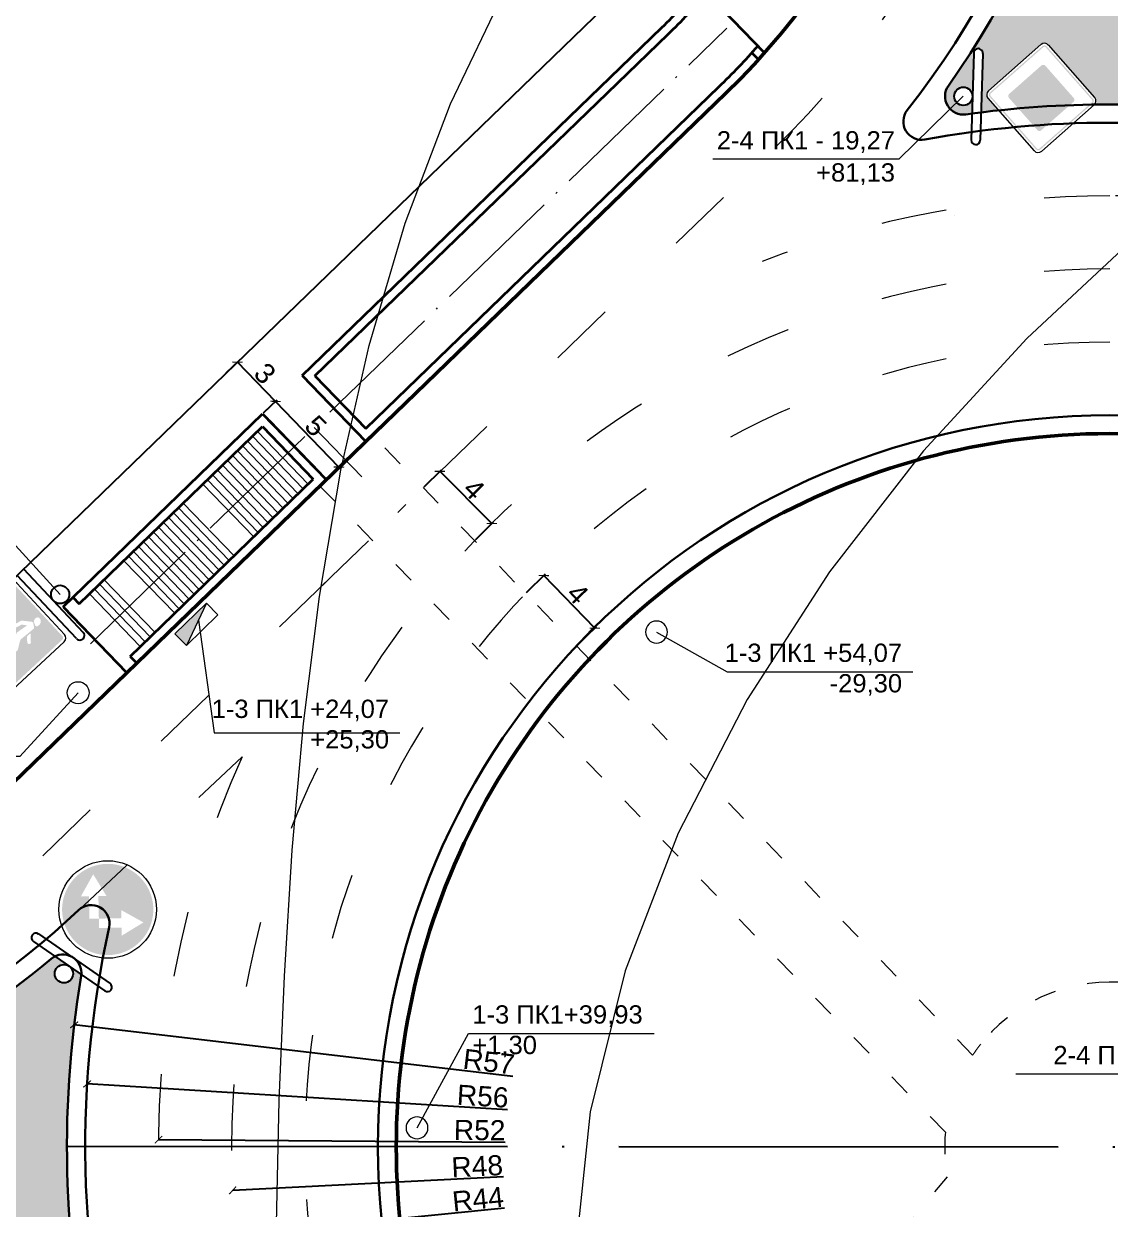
# Model space of a CAD drawing. Header units: millimetres. Extents: x -2123 to 5424, y -1286 to 835.
# Drawn here: x 1697.5 to 1756.9, y 26.1 to 90.9 of the extents above; entities that cross this region are included whole.
import ezdxf

# ---------------------------------------------------------------- set-up
doc = ezdxf.new("R2010")
doc.units = ezdxf.units.MM
doc.linetypes.add('ACAD_ISO03W100', pattern=[30, 12, -18])
doc.linetypes.add('ACAD_ISO04W100', pattern=[30, 24, -3, 0, -3])
doc.layers.get('0').update_dxf_attribs({"lineweight": 15})
for name, color, linetype, lineweight in [('вертикалка', 6, 'Continuous', 15), ('Горизонталі', 7, 'Continuous', 18), ('Дор. Розм.', 7, 'Continuous', 50), ('дорога', 126, 'Continuous', 25), ('поздовжній профіль', 250, 'Continuous', 15), ('Позначки Наталії Симочко_Ном._пера__7', 7, 'Continuous', 18), ('Інж. мережі', 205, 'Continuous', 18)]:
    doc.layers.add(name, color=color, linetype=linetype, lineweight=lineweight)
for name, color, linetype in [('Вісь', 170, 'ACAD_ISO04W100'), ('Осі', 164, 'Continuous'), ('поперечніе для 12м', 7, 'Continuous')]:
    doc.layers.add(name, color=color, linetype=linetype)
doc.layers.add('Озелення', color=7, linetype='Continuous', lineweight=15, true_color=0x2bad00)
doc.styles.get("Standard").update_dxf_attribs({"font": 'arial.ttf'})
doc.styles.add('СГЕНЕРИР_СТИЛЬ_1', font='arial.ttf')
doc.dimstyles.new('Переход', dxfattribs={"dimscale": 0.1, "dimtxt": 11, "dimasz": 4, "dimexe": 1.25, "dimexo": 0.625, "dimgap": 0.9, "dimtad": 1, "dimtxsty": 'Standard', "dimblk": 'ARCHTICK', "dimcen": 2.5, "dimadec": 0, "dimazin": 0, "dimtfac": 1, "dimtmove": 0, "dimatfit": 3, "dimldrblk": 'ARCHTICK', "dimfxl": 1, "dimarcsym": 0})

# ---------------------------------------------------------------- blocks, each defined once
blk = doc.blocks.new('4-2-3')
h = blk.add_hatch(color=5)
h.paths.add_polyline_path([(3.547, 3.273), (3.453, 3.273, 0.409993), (0.227, 0, 1), (6.773, 0, 0.409993)])
h.paths.add_polyline_path([(1.473, 0.66), (1.884, 0.249), (3.025, 1.391), (3.504, 0.912), (3.982, 1.391), (5.124, 0.249), (5.534, 0.66), (6, -1.105), (4.234, -0.64), (4.645, -0.229), (3.504, 0.912), (2.362, -0.229), (2.773, -0.64), (1.007, -1.105)], flags=16)
at = {"color": 5}
blk.add_circle((3.5, 0), 3.5, dxfattribs=at)
blk = doc.blocks.new('5-17-1')
h = blk.add_hatch(color=5)
h.paths.add_polyline_path([(6.74, 3.04, 0.414214), (6.53, 3.25), (0.45, 3.25, 0.414214), (0.24, 3.04), (0.24, -0.93), (1.55, -0.93), (1.55, -1.37), (2.79, -1.37), (2.79, -1.84), (4.02, -1.84), (4.02, -2.33), (5.35, -2.33), (5.35, -2.78), (6.74, -2.78)])
h.paths.add_polyline_path([(4.43, 2.36), (4.4, 2.23), (4.34, 2.16), (4.26, 2.14), (4.12, 2.2), (3.93, 2.28), (3.87, 2.34), (3.8, 2.49), (3.8, 2.59), (3.8, 2.66), (3.85, 2.75), (3.89, 2.81), (3.99, 2.85), (4.1, 2.86), (4.23, 2.82), (4.38, 2.66), (4.43, 2.54)], flags=16)
h.paths.add_polyline_path([(4.34, 1.91), (4.35, 1.86), (4.27, 0.46, 0.163851), (4.32, 0.27), (4.71, -0.32, -0.317132), (4.71, -0.72), (4.03, -1.64, -0.900401), (3.64, -1.44), (4.26, -0.58, 0.312757), (4.26, -0.46), (3.66, 0.43, -0.184538), (3.61, 0.64), (3.75, 1.64), (3.41, 1.37), (3.37, 1.33), (3.36, 1.29), (3.16, 0.53), (3.13, 0.49), (3.07, 0.45), (3.03, 0.44), (2.96, 0.45), (2.91, 0.48), (2.88, 0.52), (2.87, 0.56), (2.87, 0.63), (3.11, 1.57), (3.82, 2.17), (3.86, 2.19), (3.9, 2.19), (3.95, 2.18), (4.31, 1.95)], flags=16)
h.paths.add_polyline_path([(5.07, 0.86), (5.09, 0.78), (5.07, 0.7), (5.01, 0.63), (4.93, 0.61), (4.85, 0.63), (4.44, 0.99), (4.45, 1.39)], flags=16)
h.paths.add_polyline_path([(4.73, -0.92), (4.98, -2, -0.855356), (4.55, -2.07), (4.38, -1.42)], flags=16)
h.paths.add_polyline_path([(5.13, -2.79), (3.8, -2.79), (3.8, -2.32), (2.56, -2.32), (2.56, -1.85), (1.31, -1.85), (1.31, -1.39), (0.24, -1.39), (0.24, -3.04, 0.414214), (0.45, -3.25), (5.12, -3.25)])
at = {"color": 5}
for p, q in [((6.53, 3.49), (0.45, 3.49)), ((0, 3.04), (0, -3.04)), ((6.98, -3.04), (6.98, 3.04)), ((0.45, -3.49), (6.53, -3.49))]:
    blk.add_line(p, q, dxfattribs=at)
for centre, start, end in [((0.45, 3.04), 90, 180), ((6.53, 3.04), 0, 90), ((0.45, -3.04), 180, 270), ((6.53, -3.04), 270, 0)]:
    blk.add_arc(centre, 0.45, start, end, dxfattribs=at)
blk = doc.blocks.new('sdfahgas')
h = blk.add_hatch(color=7)
edge = h.paths.add_edge_path(flags=16)
edge.add_line((6.61, 6.61), (0.16, 13.06))
edge.add_arc((0, 12.9), 0.223, 45, 135)
edge.add_line((-0.16, 13.06), (-6.61, 6.61))
edge.add_arc((-6.45, 6.45), 0.223, 135, 225)
edge.add_line((-6.61, 6.29), (-0.16, -0.16))
edge.add_arc((0, 0), 0.223, 225, 315)
edge.add_line((0.16, -0.16), (6.61, 6.29))
edge.add_arc((6.45, 6.45), 0.223, -45, 45)
edge = h.paths.add_edge_path()
edge.add_line((-0.28, 13.18), (-6.73, 6.73))
edge.add_arc((-6.45, 6.45), 0.393, 135, 225)
edge.add_line((-6.73, 6.17), (-0.28, -0.28))
edge.add_arc((0, 0), 0.393, 225, 315)
edge.add_line((0.28, -0.28), (6.73, 6.17))
edge.add_arc((6.45, 6.45), 0.393, -45, 45)
edge.add_line((6.73, 6.73), (0.28, 13.18))
edge.add_arc((0, 12.9), 0.393, 45, 135)
h = blk.add_hatch(color=7)
edge = h.paths.add_edge_path(flags=16)
edge.add_line((-0.15, 10.54), (-4.09, 6.6))
edge.add_arc((-3.94, 6.45), 0.217, 135, 225)
edge.add_line((-4.09, 6.3), (-0.15, 2.36))
edge.add_arc((0, 2.51), 0.217, 225, 315)
edge.add_line((0.15, 2.36), (4.09, 6.3))
edge.add_arc((3.94, 6.45), 0.217, -45, 45)
edge.add_line((4.09, 6.6), (0.15, 10.54))
edge.add_arc((0, 10.39), 0.217, 45, 135)
edge = h.paths.add_edge_path()
edge.add_arc((-3.94, 6.45), 0.375, 135, 225)
edge.add_line((-4.2, 6.19), (-0.27, 2.25))
edge.add_arc((0, 2.51), 0.375, 225, 315)
edge.add_line((0.27, 2.25), (4.2, 6.19))
edge.add_arc((3.94, 6.45), 0.375, -45, 45)
edge.add_line((4.2, 6.72), (0.27, 10.65))
edge.add_arc((0, 10.39), 0.375, 45, 135)
edge.add_line((-0.26, 10.65), (-4.2, 6.72))
blk.add_hatch(color=2).paths.add_polyline_path([(-4.11, 6.68), (-0.19, 10.6), (-0.04, 10.64), (0.11, 10.6), (0.19, 10.52), (4.07, 6.63), (4.14, 6.49), (4.12, 6.35), (4.05, 6.25), (0.13, 2.33), (0.04, 2.27), (-0.09, 2.27), (-0.2, 2.36), (-4.15, 6.31), (-4.19, 6.43), (-4.17, 6.57)])
at = {"color": 7}
for p, q in [((-0.48, 13.38), (-6.93, 6.93)), ((6.93, 6.93), (0.48, 13.38)), ((-6.93, 5.97), (-0.48, -0.48)), ((0.48, -0.48), (6.93, 5.97))]:
    blk.add_line(p, q, dxfattribs=at)
for centre, start, end in [((0, 12.9), 45, 135), ((-6.45, 6.45), 135, 225), ((6.45, 6.45), 315, 45), ((0, 0), 225, 315)]:
    blk.add_arc(centre, 0.675, start, end, dxfattribs=at)
blk = doc.blocks.new('_ArchTick')
at = {"color": 0, "linetype": 'ByBlock', "const_width": 0.15}
blk.add_lwpolyline([(-0.5, -0.5), (0.5, 0.5)], dxfattribs=at)
blk = doc.blocks.new('*D803')
at = {"layer": 'Defpoints', "color": 0, "transparency": 16777216}
for p in [(1756.849, 29.463), (1718.688, 21.417)]:
    blk.add_point(p, dxfattribs=at)
at = {"layer": 'вертикалка', "color": 0, "lineweight": -2, "transparency": 16777216}
blk.add_line((1724.096, 22.557), (1718.688, 21.417), dxfattribs=at)
at = {"layer": 'вертикалка', "color": 0, "lineweight": -2, "transparency": 16777216, "xscale": 0.4, "yscale": 0.4, "zscale": 0.4, "rotation": 191.9063309276517}
blk.add_blockref('_ArchTick', (1718.688, 21.417), dxfattribs=at)
at = {"layer": 'вертикалка', "color": 0, "lineweight": 20, "transparency": 16777216, "insert": (1722.587, 22.905), "char_height": 1.1, "attachment_point": 5, "rotation": 11.90633}
blk.add_mtext('R39', dxfattribs=at)
blk = doc.blocks.new('*D804')
at = {"layer": 'Defpoints', "color": 0, "transparency": 16777216}
for p in [(1756.849, 29.463), (1717.332, 23.266)]:
    blk.add_point(p, dxfattribs=at)
at = {"layer": 'вертикалка', "color": 0, "lineweight": -2, "transparency": 16777216}
blk.add_line((1723.729, 24.269), (1717.332, 23.266), dxfattribs=at)
at = {"layer": 'вертикалка', "color": 0, "lineweight": -2, "transparency": 16777216, "xscale": 0.4, "yscale": 0.4, "zscale": 0.4, "rotation": 188.9129427989668}
blk.add_blockref('_ArchTick', (1717.332, 23.266), dxfattribs=at)
at = {"layer": 'вертикалка', "color": 0, "lineweight": 20, "transparency": 16777216, "insert": (1722.242, 24.695), "char_height": 1.1, "attachment_point": 5, "rotation": 8.91294}
blk.add_mtext('R40', dxfattribs=at)
blk = doc.blocks.new('*D805')
at = {"layer": 'Defpoints', "color": 0, "transparency": 16777216}
for p in [(1756.849, 29.463), (1713.072, 25.03)]:
    blk.add_point(p, dxfattribs=at)
at = {"layer": 'вертикалка', "color": 0, "lineweight": -2, "transparency": 16777216}
blk.add_line((1723.771, 26.113), (1713.072, 25.03), dxfattribs=at)
at = {"layer": 'вертикалка', "color": 0, "lineweight": -2, "transparency": 16777216, "xscale": 0.4, "yscale": 0.4, "zscale": 0.4, "rotation": 185.7823874901081}
blk.add_blockref('_ArchTick', (1713.072, 25.03), dxfattribs=at)
at = {"layer": 'вертикалка', "color": 0, "lineweight": 20, "transparency": 16777216, "insert": (1722.312, 26.609), "char_height": 1.1, "attachment_point": 5, "rotation": 5.78239}
blk.add_mtext('R44', dxfattribs=at)
blk = doc.blocks.new('*D806')
at = {"layer": 'Defpoints', "color": 0, "transparency": 16777216}
for p in [(1756.849, 29.463), (1708.907, 27.086)]:
    blk.add_point(p, dxfattribs=at)
at = {"layer": 'вертикалка', "color": 0, "lineweight": -2, "transparency": 16777216}
blk.add_line((1723.707, 27.82), (1708.907, 27.086), dxfattribs=at)
at = {"layer": 'вертикалка', "color": 0, "lineweight": -2, "transparency": 16777216, "xscale": 0.4, "yscale": 0.4, "zscale": 0.4, "rotation": 182.8379905056653}
blk.add_blockref('_ArchTick', (1708.907, 27.086), dxfattribs=at)
at = {"layer": 'вертикалка', "color": 0, "lineweight": 20, "transparency": 16777216, "insert": (1722.271, 28.401), "char_height": 1.1, "attachment_point": 5, "rotation": 2.83799}
blk.add_mtext('R48', dxfattribs=at)
blk = doc.blocks.new('*D807')
at = {"layer": 'Defpoints', "color": 0, "transparency": 16777216}
for p in [(1704.85, 29.855), (1756.849, 29.463)]:
    blk.add_point(p, dxfattribs=at)
at = {"layer": 'вертикалка', "color": 0, "lineweight": -2, "transparency": 16777216}
blk.add_line((1723.799, 29.712), (1704.85, 29.855), dxfattribs=at)
at = {"layer": 'вертикалка', "color": 0, "lineweight": -2, "transparency": 16777216, "xscale": 0.4, "yscale": 0.4, "zscale": 0.4, "rotation": 179.5681490736152}
blk.add_blockref('_ArchTick', (1704.85, 29.855), dxfattribs=at)
at = {"layer": 'вертикалка', "color": 0, "lineweight": 20, "transparency": 16777216, "insert": (1722.405, 30.374), "char_height": 1.1, "attachment_point": 5, "rotation": 359.56815}
blk.add_mtext('R52', dxfattribs=at)
blk = doc.blocks.new('*D808')
at = {"layer": 'Defpoints', "color": 0, "transparency": 16777216}
for p in [(1700.955, 32.907), (1756.849, 29.463)]:
    blk.add_point(p, dxfattribs=at)
at = {"layer": 'вертикалка', "color": 0, "lineweight": -2, "transparency": 16777216}
blk.add_line((1723.937, 31.491), (1700.955, 32.907), dxfattribs=at)
at = {"layer": 'вертикалка', "color": 0, "lineweight": -2, "transparency": 16777216, "xscale": 0.4, "yscale": 0.4, "zscale": 0.4, "rotation": 176.473810543754}
blk.add_blockref('_ArchTick', (1700.955, 32.907), dxfattribs=at)
at = {"layer": 'вертикалка', "color": 0, "lineweight": 20, "transparency": 16777216, "insert": (1722.576, 32.228), "char_height": 1.1, "attachment_point": 5, "rotation": 356.47381}
blk.add_mtext('R56', dxfattribs=at)
blk = doc.blocks.new('*D809')
at = {"layer": 'Defpoints', "color": 0, "transparency": 16777216}
for p in [(1700.24, 36.136), (1756.849, 29.463)]:
    blk.add_point(p, dxfattribs=at)
at = {"layer": 'вертикалка', "color": 0, "lineweight": -2, "transparency": 16777216}
blk.add_line((1724.227, 33.308), (1700.24, 36.136), dxfattribs=at)
at = {"layer": 'вертикалка', "color": 0, "lineweight": -2, "transparency": 16777216, "xscale": 0.4, "yscale": 0.4, "zscale": 0.4, "rotation": 173.277179205883}
blk.add_blockref('_ArchTick', (1700.24, 36.136), dxfattribs=at)
at = {"layer": 'вертикалка', "color": 0, "lineweight": 20, "transparency": 16777216, "insert": (1722.909, 34.117), "char_height": 1.1, "attachment_point": 5, "rotation": 353.27718}
blk.add_mtext('R57', dxfattribs=at)
blk = doc.blocks.new('столб')
at = {"layer": 'поздовжній профіль', "color": 160}
for points in [[(-500, 0, 0, 0, 0), (-1000, 0, 350, 0, 0), (-1700, 0, 0, 0, 0)], [(500, 0, 0, 0, 0), (1000, 0, 350, 0, 0), (1700, 0, 0, 0, 0)]]:
    blk.add_lwpolyline(points, format="xyseb", dxfattribs=at)
blk.add_circle((0, 0), 500, dxfattribs=at)
blk = doc.blocks.new('*D950')
at = {"layer": 'Defpoints', "color": 0, "transparency": 16777216}
for p in [(1711.241, 70.227), (1710.543, 69.551, -205), (1714.02, 65.958, -205)]:
    blk.add_point(p, dxfattribs=at)
at = {"layer": 'Інж. мережі', "color": 0, "lineweight": -2, "transparency": 16777216}
for p, q in [((1710.587, 69.595), (1711.331, 70.314)), ((1714.718, 66.634), (1711.241, 70.227)), ((1714.065, 66.002), (1714.808, 66.721))]:
    blk.add_line(p, q, dxfattribs=at)
at = {"layer": 'Інж. мережі', "color": 0, "lineweight": -2, "transparency": 16777216, "xscale": 0.4, "yscale": 0.4, "zscale": 0.4}
for p, rotation in [((1711.241, 70.227), 134.0597411935408), ((1714.718, 66.634), 314.0597411935408)]:
    blk.add_blockref('_ArchTick', p, dxfattribs=dict(at, rotation=rotation))
at = {"layer": 'Інж. мережі', "color": 0, "transparency": 16777216, "insert": (1713.446, 68.882), "char_height": 1.1, "attachment_point": 5, "rotation": 314.05974}
blk.add_mtext('5', dxfattribs=at)
blk = doc.blocks.new('*D951')
at = {"layer": 'Defpoints', "color": 0, "transparency": 16777216}
for p in [(1709.166, 72.371), (1708.512, 71.739), (1710.587, 69.595)]:
    blk.add_point(p, dxfattribs=at)
at = {"layer": 'Інж. мережі', "color": 0, "lineweight": -2, "transparency": 16777216}
for p, q in [((1708.557, 71.783), (1709.256, 72.458)), ((1711.241, 70.227), (1709.166, 72.371)), ((1710.632, 69.638), (1711.331, 70.314))]:
    blk.add_line(p, q, dxfattribs=at)
at = {"layer": 'Інж. мережі', "color": 0, "lineweight": -2, "transparency": 16777216, "xscale": 0.4, "yscale": 0.4, "zscale": 0.4}
for p, rotation in [((1709.166, 72.371), 134.0599231689834), ((1711.241, 70.227), 314.0599231689833)]:
    blk.add_blockref('_ArchTick', p, dxfattribs=dict(at, rotation=rotation))
at = {"layer": 'Інж. мережі', "color": 0, "transparency": 16777216, "insert": (1710.672, 71.753), "char_height": 1.1, "attachment_point": 5, "rotation": 314.05992}
blk.add_mtext('3', dxfattribs=at)
blk = doc.blocks.new('*D952')
at = {"layer": 'Defpoints', "color": 0, "transparency": 16777216}
for p in [(1725.915, 60.701), (1724.915, 59.732, -205), (1727.699, 56.855, -205)]:
    blk.add_point(p, dxfattribs=at)
at = {"layer": 'Інж. мережі', "color": 0, "lineweight": -2, "transparency": 16777216}
for p, q in [((1724.96, 59.776), (1726.005, 60.788)), ((1728.7, 57.823), (1725.915, 60.701)), ((1727.744, 56.898), (1728.79, 57.91))]:
    blk.add_line(p, q, dxfattribs=at)
at = {"layer": 'Інж. мережі', "color": 0, "lineweight": -2, "transparency": 16777216, "xscale": 0.4, "yscale": 0.4, "zscale": 0.4}
for p, rotation in [((1725.915, 60.701), 134.0597411935466), ((1728.7, 57.823), 314.0597411935466)]:
    blk.add_blockref('_ArchTick', p, dxfattribs=dict(at, rotation=rotation))
at = {"layer": 'Інж. мережі', "color": 0, "transparency": 16777216, "insert": (1727.768, 59.707), "char_height": 1.1, "attachment_point": 5, "rotation": 314.05974}
blk.add_mtext('4', dxfattribs=at)
blk = doc.blocks.new('*D954')
at = {"layer": 'Defpoints', "color": 0, "transparency": 16777216}
for p in [(1720.224, 66.402), (1719.327, 65.507), (1722.175, 62.653)]:
    blk.add_point(p, dxfattribs=at)
at = {"layer": 'Інж. мережі', "color": 0, "lineweight": -2, "transparency": 16777216}
for p, q in [((1719.371, 65.551), (1720.312, 66.49)), ((1723.072, 63.549), (1720.224, 66.402)), ((1722.219, 62.698), (1723.16, 63.637))]:
    blk.add_line(p, q, dxfattribs=at)
at = {"layer": 'Інж. мережі', "color": 0, "lineweight": -2, "transparency": 16777216, "xscale": 0.4, "yscale": 0.4, "zscale": 0.4}
for p, rotation in [((1720.224, 66.402), 134.9479020386131), ((1723.072, 63.549), 314.9479020386131)]:
    blk.add_blockref('_ArchTick', p, dxfattribs=dict(at, rotation=rotation))
at = {"layer": 'Інж. мережі', "color": 0, "transparency": 16777216, "insert": (1722.101, 65.428), "char_height": 1.1, "attachment_point": 5, "rotation": 314.9479}
blk.add_mtext('4', dxfattribs=at)

msp = doc.modelspace()

# ---------------------------------------------------------------- hatches: boundary and pattern name
at = {"layer": 'вертикалка'}
h = msp.add_hatch(color=0, dxfattribs=at)
h.dxf.hatch_style = 1
h.paths.add_polyline_path([(1707.474, 59.193), (1705.749, 57.524), (1706.375, 56.878)])
at = {"layer": 'Озелення', "lineweight": 20}
h = msp.add_hatch(dxfattribs=at)
h.set_pattern_fill('GRASS', color=0, scale=0.1)
h.paths.add_polyline_path([(1892.865, 39.018), (1898.312, 40.062), (1903.632, 41.004), (1907.341, 41.792), (1883.396, 41.819, 0.414214), (1880.392, 38.822), (1880.39, 36.822), (1884.807, 36.817), (1887.198, 37.588), (1890.065, 38.369)])
h.paths.add_polyline_path([(1766.535, 269.233), (1763.542, 268.997), (1766.521, 231.118, 0.414182), (1769.276, 234.344)])
h.paths.add_polyline_path([(1742.123, 232.207, 0.435424), (1745.585, 229.47), (1745.585, 229.473), (1742.998, 262.378), (1742.261, 261.965), (1741.39, 261.474), (1740.519, 260.982), (1740.075, 260.729)])
h.paths.add_polyline_path([(1772.782, 121.21), (1775.144, 91.284), (1777.858, 92.933), (1782.561, 95.492, -0.14326)])
h.paths.add_polyline_path([(1777.858, 92.933), (1775.144, 91.284), (1775.526, 86.442), (1786.857, 86.429, -0.008158), (1788.717, 86.398, 0.04847), (1788.91, 86.411), (1789.217, 87.22, -0.83333), (1788.249, 87.398, -1), (1789.249, 87.398, -0.090911), (1789.217, 87.22), (1789.524, 88.03, 0.042178), (1789.407, 88.151, -0.05135), (1782.561, 95.492)])
h = msp.add_hatch(dxfattribs=at)
h.set_pattern_fill('GRASS', color=0, scale=0.1)
h.paths.add_polyline_path([(1756.897, 119.656), (1756.893, 119.705, -0.175765), (1748.025, 87.485, 0.657273), (1748.979, 85.917, -0.001482), (1749.314, 85.962), (1749.341, 86.893, -0.985742), (1748.341, 86.907, -1.014464), (1749.341, 86.893), (1749.409, 89.267, -1), (1749.909, 89.253), (1749.816, 86.027, -0.004228), (1750.774, 86.138), (1750.19, 86.8, -0.414214), (1750.215, 87.2), (1753.088, 89.735, -0.414214), (1753.489, 89.71), (1756.023, 86.837, -0.384328), (1756.019, 86.457, -0.003695), (1756.861, 86.463), (1759.485, 86.46)])
h.paths.add_polyline_path([(1700.622, 38.819, 0.015929), (1700.63, 38.882), (1699.967, 39.341, -0.246268), (1700.182, 38.93, -1), (1699.182, 38.93, -0.604791), (1699.967, 39.341), (1699.189, 39.878, 0.058357), (1698.995, 39.751, -0.114707), (1679.381, 29.866, 0.165826), (1678.836, 29.519), (1687, 29.513), (1686.991, 31.093, -1), (1687.491, 31.096), (1687.5, 29.512), (1699.849, 29.503, -0.041069)])
h.paths.add_polyline_path([(1699.849, 29.503), (1687.5, 29.512), (1687.505, 28.721, -1.002823), (1688.505, 28.724, -0.997185), (1687.505, 28.721), (1687.518, 26.346, -1), (1687.018, 26.343), (1687, 29.513), (1678.836, 29.519, 0.044684), (1678.738, 29.37), (1678.74, 28.919, -1.002823), (1679.74, 28.922, -0.997185), (1678.74, 28.919), (1678.743, 28.408, 0.18643), (1679.297, 27.947, -0.0921), (1694.764, 19.305), (1697.89, 16.708, -0.487874), (1698.15, 17.004), (1701.267, 16.826, -0.056127)])
h.paths.add_polyline_path([(1768.621, -30.738), (1767.451, -30.341), (1761.097, -27.542), (1756.841, -27.537, -0.009463), (1754.683, -27.496, 0.025961), (1754.58, -27.497), (1754.197, -28.274, -0.793811), (1755.146, -28.495, -1), (1754.146, -28.495, -0.114945), (1754.197, -28.274), (1753.814, -29.051, 0.066753), (1753.99, -29.251, -0.10684), (1766.697, -46.053), (1769.843, -46.406)])
h.paths.add_polyline_path([(1768.373, -27.55), (1761.097, -27.542), (1767.451, -30.341), (1768.621, -30.738)], flags=17)
h.paths.add_polyline_path([(1679.698, 26.329), (1685.887, 26.329), (1685.887, 30.45), (1679.698, 30.45)], flags=9)
h = msp.add_hatch(dxfattribs=at)
h.set_pattern_fill('GRASS', color=0, scale=0.1)
h.paths.add_polyline_path([(1595.841, 42.076), (1581.276, 42.092), (1581.035, 40.819), (1580.766, 39.29), (1580.515, 37.744), (1580.418, 37.093), (1598.835, 37.072), (1598.837, 39.072, 0.414214)])
h.paths.add_polyline_path([(1581.276, 42.092), (1579.535, 42.094), (1579.529, 37.094), (1580.418, 37.093), (1580.515, 37.744), (1580.766, 39.29), (1581.035, 40.819)])
h.paths.add_polyline_path([(1624.83, 21.03), (1625.028, 22.043), (1579.512, 22.094), (1579.506, 17.094), (1624.745, 17.043)])
h.paths.add_polyline_path([(1649.878, 19.436, -0.414547), (1652.386, 21.94), (1640.351, 21.965), (1639.374, 20.483, -0.252144), (1639.644, 19.982, -1), (1638.444, 19.982, -0.597261), (1639.374, 20.483), (1640.391, 22.025), (1625.028, 22.043), (1624.83, 21.03), (1624.745, 17.043), (1651.751, 17.012, -0.341373)])
h.paths.add_polyline_path([(1660.449, 22.002), (1640.391, 22.025), (1640.351, 21.965), (1652.386, 21.94, 0.414547), (1649.878, 19.436, 0.341373), (1651.751, 17.012), (1660.625, 17.002, -0.29636), (1660.476, 17.23)])
h.paths.add_polyline_path([(1663.815, 19.999), (1663.818, 21.999), (1660.949, 22.002), (1660.962, 19.608, -1.002823), (1661.962, 19.61, -0.997185), (1660.962, 19.608), (1660.976, 17.233, -0.299966), (1660.826, 17.002, 0.412891)])
h.paths.add_polyline_path([(1801.302, -172.339, 0.414214), (1798.076, -169.584), (1800.571, -201.333), (1801.096, -201.421), (1802.042, -201.58), (1802.988, -201.736), (1803.62, -201.84)])
h.paths.add_polyline_path([(1777.389, -171.378), (1777.153, -171.397, 0.414214), (1774.397, -174.623), (1776.131, -196.693), (1776.357, -196.742), (1777.313, -196.944), (1778.269, -197.144), (1779.225, -197.342), (1779.238, -197.344)])
h.paths.add_polyline_path([(1779.238, -197.345), (1778.269, -197.144), (1777.313, -196.944), (1776.357, -196.742), (1776.131, -196.693), (1776.704, -203.98), (1779.694, -203.745)])
h.paths.add_polyline_path([(1994.689, 21.692), (1940.412, 21.754), (1940.41, 19.754, 0.414214), (1943.406, 16.751), (1994.684, 16.692)])
h.paths.add_polyline_path([(1994.712, 41.692), (1907.341, 41.792), (1903.632, 41.004), (1898.312, 40.062), (1892.865, 39.018), (1890.065, 38.369), (1887.198, 37.588), (1884.807, 36.817), (1994.706, 36.692)])

# ---------------------------------------------------------------- linework, layer by layer
at = {"layer": 'вертикалка', "color": 0}
msp.add_line((1707.474, 59.193), (1706.375, 56.878), dxfattribs=at)
at = {"layer": 'вертикалка', "color": 5, "lineweight": 20, "elevation": -205}
msp.add_lwpolyline([(1702.957, 61.515), (1705.739, 58.641)], dxfattribs=at)
at = {"layer": 'вертикалка', "color": 0}
msp.add_lwpolyline([(1705.749, 57.524), (1706.375, 56.878), (1708.099, 58.547), (1707.474, 59.193)], close=True, dxfattribs=at)
at = {"layer": 'Вісь', "color": 18, "true_color": 0x000000}
msp.add_lwpolyline([(1579.521, 29.594), (1764.847, 29.454)], dxfattribs=at)
at = {"layer": 'Горизонталі'}
for points, elevation in [([(1711.302, 25.263), (1711.447, 32.006), (1711.736, 38.802), (1712.165, 45.68), (1712.782, 52.612), (1713.646, 59.553), (1714.819, 66.457), (1716.363, 73.278), (1718.338, 79.97), (1720.806, 86.489), (1723.824, 92.787), (1727.413, 98.782), (1731.555, 104.365), (1736.237, 109.425), (1741.42, 113.914), (1747.03, 117.899), (1752.987, 121.46), (1759.211, 124.678), (1765.622, 127.633), (1772.14, 130.406)], 202), ([(1856.495, 128.13), (1849.276, 124.989), (1842.029, 121.914), (1834.768, 118.88), (1827.507, 115.863), (1820.259, 112.836), (1813.038, 109.776), (1805.858, 106.655), (1798.733, 103.45), (1791.676, 100.135), (1784.707, 96.66), (1777.858, 92.933), (1771.159, 88.861), (1764.644, 84.348), (1758.343, 79.299), (1752.315, 73.668), (1746.672, 67.513), (1741.536, 60.906), (1737.025, 53.918), (1733.259, 46.619), (1730.359, 39.08), (1728.444, 31.374), (1727.634, 23.57)], 201)]:
    msp.add_lwpolyline(points, dxfattribs=dict(at, elevation=elevation))
at = {"layer": 'Горизонталі', "lineweight": 20}
msp.add_spline([(1931.631, -118.868), (1873.457, -122.108), (1832.047, -120.353), (1801.68, -112.829), (1782.356, -107.061), (1750.734, -98.534), (1722.332, -83.814), (1688.835, -41.436), (1674.271, -14.754), (1671.76, 1.247), (1682.144, 47.829), (1687.484, 86.621), (1691.959, 101.325), (1724.477, 131.493), (1762.005, 152.056), (1794.128, 172.872), (1881.485, 208.784)], degree=3, dxfattribs=at)
at = {"layer": 'Дор. Розм.', "color": 18, "true_color": 0x000000}
for points in [[(1653.835, 37.01), (1667.881, 36.994, 0.194947), (1695.743, 48.249), (1735.864, 87.075, 0.223716), (1747.924, 118.959), (1741.721, 197.758, -0.058546), (1742.079, 207.087), (1745.585, 229.473)], [(1760.888, 68.458), (1756.848, 68.463, 1), (1756.849, -9.537), (1766.969, -9.549)]]:
    msp.add_lwpolyline(points, format="xyb", dxfattribs=at)
at = {"layer": 'дорога'}
for p, q in [((1749.409, 89.267), (1749.272, 84.519)), ((1749.909, 89.253), (1749.772, 84.504)), ((1700.741, 57.594), (1697.486, 61.054)), ((1700.376, 57.252), (1697.122, 60.711)), ((1698.297, 41.103), (1702.205, 38.401)), ((1698.013, 40.692), (1701.92, 37.99))]:
    msp.add_line(p, q, dxfattribs=at)
at = {"layer": 'дорога', "color": 18, "lineweight": 30, "true_color": 0x000000}
for points in [[(1759.563, 85.46), (1756.86, 85.463, 0.045441), (1746.742, 84.543, -0.691034), (1745.776, 86.145, 0.188443), (1755.9, 119.587), (1749.971, 194.507)], [(1759.485, 86.46), (1756.861, 86.463, 0.034688), (1748.979, 85.917, -0.657273), (1748.025, 87.485, 0.175556), (1756.896, 119.665), (1750.968, 194.586)], [(1718.517, 70.288, 0.007547), (1717.303, 69.113, 0.007547)], [(1760.81, 69.458), (1756.849, 69.463, 1), (1756.849, -10.537), (1767.047, -10.549)]]:
    msp.add_lwpolyline(points, format="xyb", dxfattribs=at)
at = {"layer": 'дорога', "color": 18, "true_color": 0x000000}
msp.add_lwpolyline([(1579.542, 48.094), (1667.744, 47.994, 0.194947), (1695.606, 59.25), (1743.813, 105.9)], format="xyb", dxfattribs=at)
at = {"layer": 'дорога', "color": 18, "lineweight": 30, "true_color": 0x000000}
msp.add_lwpolyline([(1748.37, 80.391), (1748.37, 80.391)], close=True, dxfattribs=at)
for points in [[(1675.272, 30.065, 0.151143), (1700.488, 42.411, -0.737635), (1702.151, 41.468, -0.007964), (1702.151, 41.468, 0.127565), (1703.21, 13.371, -0.742775), (1701.613, 12.315), (1694.125, 18.536, 0.113106), (1675.187, 28.107, -0.818483), (1675.272, 30.065, -0.02476)], [(1679.381, 29.866, 0.114707), (1698.995, 39.751, -0.695551), (1700.622, 38.819, 0.100701), (1701.436, 16.104, -0.721694), (1699.825, 15.101), (1694.764, 19.305, 0.0921), (1679.297, 27.947, -0.751305)]]:
    msp.add_lwpolyline(points, format="xyb", close=True, dxfattribs=at)
at = {"layer": 'дорога'}
for centre in [(1748.841, 86.907), (1699.477, 59.667), (1699.682, 38.93)]:
    msp.add_circle(centre, 0.5, dxfattribs=at)
for centre, start, end in [((1749.659, 89.26), 358.35449, 178.35449), ((1749.522, 84.512), 178.35449, 358.35449), ((1700.559, 57.423), 223.25124, 43.25124), ((1698.155, 40.897), 55.33925, 235.33925), ((1702.062, 38.196), 235.33925, 55.33925)]:
    msp.add_arc(centre, 0.25, start, end, dxfattribs=at)
at = {"layer": 'Осі', "color": 18, "linetype": 'ACAD_ISO03W100', "lineweight": 20, "ltscale": 0.3, "true_color": 0x000000}
for points in [[(1713.738, 60.097), (1738.646, 84.201, 0.223716), (1751.912, 119.273), (1746.233, 191.409)], [(1760.761, 81.458), (1756.856, 81.463, 0.093791), (1737.854, 77.87)], [(1761.075, 77.458), (1756.853, 77.463, 1), (1756.844, -18.537), (1768.609, -18.551)], [(1761.389, 73.458), (1756.851, 73.463, 1), (1756.846, -14.537), (1768.295, -14.55)], [(1579.525, 33.594), (1667.877, 33.494, 0.179857), (1698.529, 45.381), (1718.378, 64.588)], [(1675.24, 30.06, 0.151365), (1700.49, 42.412), (1709.424, 50.792)], [(1709.424, 50.792, 0.237706), (1711.487, 4.039)]]:
    msp.add_lwpolyline(points, format="xyb", dxfattribs=at)
at = {"layer": 'Осі', "color": 0, "linetype": 'ACAD_ISO03W100', "lineweight": 20, "ltscale": 0.1, "elevation": -205}
for points in [[(1749.353, 34.479), (1716.535, 68.392)], [(1747.862, 30.268), (1713.66, 65.611)], [(1716.659, -9.956), (1747.975, 27.828)]]:
    msp.add_lwpolyline(points, dxfattribs=at)
for points in [[(1790.845, 37.481, 0.116578), (1786.814, 38.429), (1760.831, 38.458), (1756.814, 38.463, 0.249583), (1749.353, 34.479, 0.111984)], [(1749.789, 35.074, 0.02049), (1749.353, 34.479, 0.02049)], [(1747.862, 30.268, 0.068168), (1747.975, 27.828, 0.068168)]]:
    msp.add_lwpolyline(points, format="xyb", dxfattribs=at)
at = {"layer": 'Осі', "color": 18, "linetype": 'ACAD_ISO03W100', "ltscale": 0.3, "true_color": 0x000000}
msp.add_lwpolyline([(1700.991, 33.456), (1700.993, 33.456)], dxfattribs=at)
at = {"layer": 'Позначки Наталії Симочко_Ном._пера__7', "color": 7, "linetype": 'Continuous', "lineweight": 18}
for points in [[(1748.841, 86.907), (1745.311, 83.461), (1735.16, 83.461)], [(1699.477, 59.667), (1696.297, 63.161), (1686.146, 63.161)], [(1707.032, 58.264), (1707.895, 52.106), (1718.046, 52.107)], [(1732.07, 57.612), (1735.936, 55.442), (1746.087, 55.441)], [(1700.46, 54.294), (1697.279, 50.799), (1687.128, 50.8)], [(1718.982, 30.505), (1721.801, 35.666), (1731.953, 35.665)], [(1765.395, 29.999), (1761.866, 33.445), (1751.715, 33.446)]]:
    msp.add_lwpolyline(points, dxfattribs=at)
at = {"layer": 'поперечніе для 12м', "color": 116, "lineweight": 35, "true_color": 0x136734, "elevation": -205}
for points in [[(1732.364, 90.668), (1732.364, 90.668, 0.019214), (1734.489, 92.888, 0.019214)], [(1732.712, 90.309), (1732.712, 90.309, 0.019214), (1734.836, 92.529, 0.019214)], [(1735.493, 87.434), (1735.493, 87.434, 0.019214), (1737.618, 89.655, 0.019214)], [(1735.841, 87.075), (1735.841, 87.075, 0.019214), (1737.966, 89.295, 0.019214)]]:
    msp.add_lwpolyline(points, format="xyb", dxfattribs=at)
at = {"layer": 'поперечніе для 12м', "color": 177, "lineweight": 35, "true_color": 0x293189, "elevation": -205}
for points in [[(1734.489, 92.888), (1737.966, 89.295)], [(1737.29, 89.289), (1737.638, 88.93)], [(1699.634, 58.995), (1703.111, 55.402)], [(1700.173, 59.517), (1700.521, 59.158)], [(1703.303, 56.283), (1703.651, 55.924)]]:
    msp.add_lwpolyline(points, dxfattribs=at)
at = {"layer": 'поперечніе для 12м', "color": 116, "linetype": 'ACAD_ISO04W100', "lineweight": 9, "ltscale": 0.3, "true_color": 0x136734, "elevation": -205}
for points in [[(1701.14, 56.973), (1735.915, 90.626)], [(1713.359, 68.798), (1715.974, 66.095)]]:
    msp.add_lwpolyline(points, dxfattribs=at)
at = {"layer": 'поперечніе для 12м', "color": 116, "lineweight": 35, "true_color": 0x136734, "elevation": -205}
for points in [[(1712.698, 71.638), (1732.364, 90.668)], [(1713.405, 71.626), (1732.712, 90.309)], [(1716.175, 68.044), (1735.841, 87.075)], [(1716.187, 68.751), (1735.493, 87.434)], [(1712.698, 71.638), (1716.175, 68.044)], [(1713.405, 71.626), (1716.187, 68.751)], [(1699.634, 58.995), (1710.543, 69.551)], [(1710.543, 69.551), (1714.02, 65.958)], [(1700.521, 59.158), (1710.531, 68.844)], [(1710.531, 68.844), (1713.313, 65.97)], [(1710.89, 69.192), (1713.672, 66.318)], [(1703.111, 55.402), (1714.02, 65.958)], [(1703.303, 56.283), (1713.313, 65.97)]]:
    msp.add_lwpolyline(points, dxfattribs=at)
at = {"layer": 'поперечніе для 12м', "color": 116, "lineweight": 18, "true_color": 0x136734, "elevation": -205}
for points in [[(1709.985, 68.316), (1712.766, 65.441)], [(1710.258, 68.58), (1713.04, 65.706)], [(1709.166, 67.523), (1711.947, 64.649)], [(1709.439, 67.787), (1712.22, 64.913)], [(1709.712, 68.052), (1712.493, 65.177)], [(1708.619, 66.995), (1711.401, 64.12)], [(1708.893, 67.259), (1711.674, 64.384)], [(1707.8, 66.202), (1710.582, 63.327)], [(1708.073, 66.466), (1710.855, 63.592)], [(1708.346, 66.73), (1711.128, 63.856)], [(1707.527, 65.938), (1710.309, 63.063)], [(1705.94, 64.402), (1708.722, 61.527)], [(1705.121, 63.609), (1707.902, 60.734)], [(1705.394, 63.873), (1708.176, 60.999)], [(1705.667, 64.137), (1708.449, 61.263)], [(1704.575, 63.08), (1707.356, 60.206)], [(1704.848, 63.345), (1707.629, 60.47)], [(1703.755, 62.288), (1706.537, 59.413)], [(1704.029, 62.552), (1706.81, 59.677)], [(1704.302, 62.816), (1707.083, 59.942)], [(1703.209, 61.759), (1705.991, 58.885)], [(1703.482, 62.023), (1706.264, 59.149)], [(1701.075, 59.694), (1703.857, 56.819)], [(1701.348, 59.958), (1704.13, 57.084)], [(1701.621, 60.222), (1704.403, 57.348)]]:
    msp.add_lwpolyline(points, dxfattribs=at)
at = {"layer": 'поперечніе для 12м', "color": 177, "lineweight": 18, "true_color": 0x293189, "elevation": -205}
for points in [[(1707.276, 65.695), (1710.058, 62.82)], [(1706.198, 64.652), (1708.98, 61.777)], [(1701.879, 60.472), (1704.661, 57.598)]]:
    msp.add_lwpolyline(points, dxfattribs=at)

# ---------------------------------------------------------------- block references
at = {"color": 0}
for name, p, xscale, yscale, zscale, rotation in [('sdfahgas', (1753.276, 89.522), 0.42, 0.42, 0.42, 176.4142713862392), ('столб', (1732.07, 57.612), -0.001200000000244472, 0.001200000000244471, 0.001200000000244471, 45.11725184370146), ('столб', (1700.46, 54.294), 0.001200000000244471, 0.001200000000244471, 0.001200000000244471, 45.39706453929709), ('столб', (1718.982, 30.505), -0.001200000000244472, 0.001200000000244471, 0.001200000000244471, 93.62359411230719)]:
    msp.add_blockref(name, p, dxfattribs=dict(at, xscale=xscale, yscale=yscale, zscale=zscale, rotation=rotation))
at = {"color": 0, "linetype": 'Continuous'}
for name, p, xscale, yscale, zscale, rotation in [('5-17-1', (1695.305, 59.002), 0.63, 0.63, 0.63, 312.9281816981924), ('4-2-3', (1704.002, 40.598), 0.7620479999998103, 0.7620479999998103, 0.7620479999998103, 136.2221000578281)]:
    msp.add_blockref(name, p, dxfattribs=dict(at, xscale=xscale, yscale=yscale, zscale=zscale, rotation=rotation))

# ---------------------------------------------------------------- texts
at = {"layer": 'Позначки Наталії Симочко_Ном._пера__7', "color": 7, "linetype": 'Continuous', "lineweight": 18, "char_height": 1, "attachment_point": 3, "line_spacing_factor": 1.053334, "style": 'СГЕНЕРИР_СТИЛЬ_1'}
for s, insert in [('\\A1;{\\pqr;\\fArial|b0|i0|c204|p38;2-4 ПК1 - 19,\\fArial|b0|i0|c204|p38;27\\P\\pqr;\\fArial|b0|i0|c204|p38;   +8\\fArial|b0|i0|c204|p38;1\\fArial|b0|i0|c204|p38;,13}', (1745.107, 84.999)), ('\\A1;{\\pqr;\\fArial|b0|i0|c204|p38;2-4 ПК2 \\fArial|b0|i0|c204|p38;-\\fArial|b0|i0|c204|p38;6,\\fArial|b0|i0|c204|p38;56\\P\\pqr;\\fArial|b0|i0|c204|p38;   +39,05}', (1762.336, 34.984))]:
    msp.add_mtext(s, dxfattribs=dict(at, insert=insert))
at = {"layer": 'Позначки Наталії Симочко_Ном._пера__7', "color": 7, "linetype": 'Continuous', "lineweight": 18, "char_height": 1, "style": 'СГЕНЕРИР_СТИЛЬ_1'}
for s, insert, attachment_point in [('\\A1;{\\pqr;\\fArial|b0|i0|c204|p38;1-3 ПК1 +\\fArial|b0|i0|c204|p38;5\\fArial|b0|i0|c204|p38;4,07\\P\\pqr;\\fArial|b0|i0|c204|p38;-29,30\\P\\pqr;\\fArial|b0|i0|c204|p38;  }', (1745.496, 56.98), 3), ('\\A1;{\\pqr;\\fArial|b0|i0|c204|p38;1-3 ПК1 +24,07\\P\\pqr;\\fArial|b0|i0|c204|p38;+\\fArial|b0|i0|c204|p38;2\\fArial|b0|i0|c204|p38;5\\fArial|b0|i0|c204|p38;,30\\P\\pqr;\\fArial|b0|i0|c204|p38;  }', (1717.456, 53.915), 3), ('\\A1;{\\pql;\\fArial|b0|i0|c204|p38;1-3 ПК1+\\fArial|b0|i0|c204|p38;39\\fArial|b0|i0|c204|p38;,\\fArial|b0|i0|c204|p38;93\\P\\pql;\\fArial|b0|i0|c204|p38;+1,30\\P\\pql;\\fArial|b0|i0|c204|p38;  }', (1722.005, 37.204), 1)]:
    msp.add_mtext(s, dxfattribs=dict(at, insert=insert, attachment_point=attachment_point))

# ---------------------------------------------------------------- dimensions: what is measured, and where the dimension line sits
at = {"layer": 'вертикалка', "color": 5, "lineweight": 20}
for mpoint, picture, middle in [((1700.24, 36.136), '*D809', (1722.833, 33.473)), ((1700.955, 32.907), '*D808', (1722.536, 31.577)), ((1704.85, 29.855), '*D807', (1722.4, 29.723)), ((1708.907, 27.086), '*D806', (1722.303, 27.75)), ((1713.072, 25.03), '*D805', (1722.376, 25.972)), ((1717.332, 23.266), '*D804', (1722.343, 24.052)), ((1718.688, 21.417), '*D803', (1722.721, 22.267))]:
    dim = msp.add_radius_dim(center=(1756.849, 29.463), mpoint=mpoint, dimstyle='Переход', dxfattribs=at)
    dim.commit()
    dim.dimension.update_dxf_attribs({"geometry": picture, "text_midpoint": middle, "dimtype": 164})
at = {"layer": 'Інж. мережі'}
for p1, p2, distance, text, picture, middle in [((1710.587, 69.595), (1708.512, 71.739), -0.909, '3', '*D951', (1710.672, 71.753)), ((1722.175, 62.653), (1719.327, 65.507), -1.267, '4', '*D954', (1722.101, 65.428))]:
    dim = msp.add_aligned_dim(p1=p1, p2=p2, distance=distance, text=text, dimstyle='Переход', dxfattribs=at)
    dim.commit()
    dim.dimension.update_dxf_attribs({"geometry": picture, "text_midpoint": middle})
for p1, p2, distance, picture, middle in [((1714.02, 65.958, -205), (1710.543, 69.551, -205), -0.972, '*D950', (1713.446, 68.882)), ((1727.699, 56.855, -205), (1724.915, 59.732, -205), -1.392, '*D952', (1727.768, 59.707))]:
    dim = msp.add_aligned_dim(p1=p1, p2=p2, distance=distance, dimstyle='Переход', dxfattribs=at)
    dim.commit()
    dim.dimension.update_dxf_attribs({"geometry": picture, "text_midpoint": middle})

doc.saveas('drawing.dxf')
